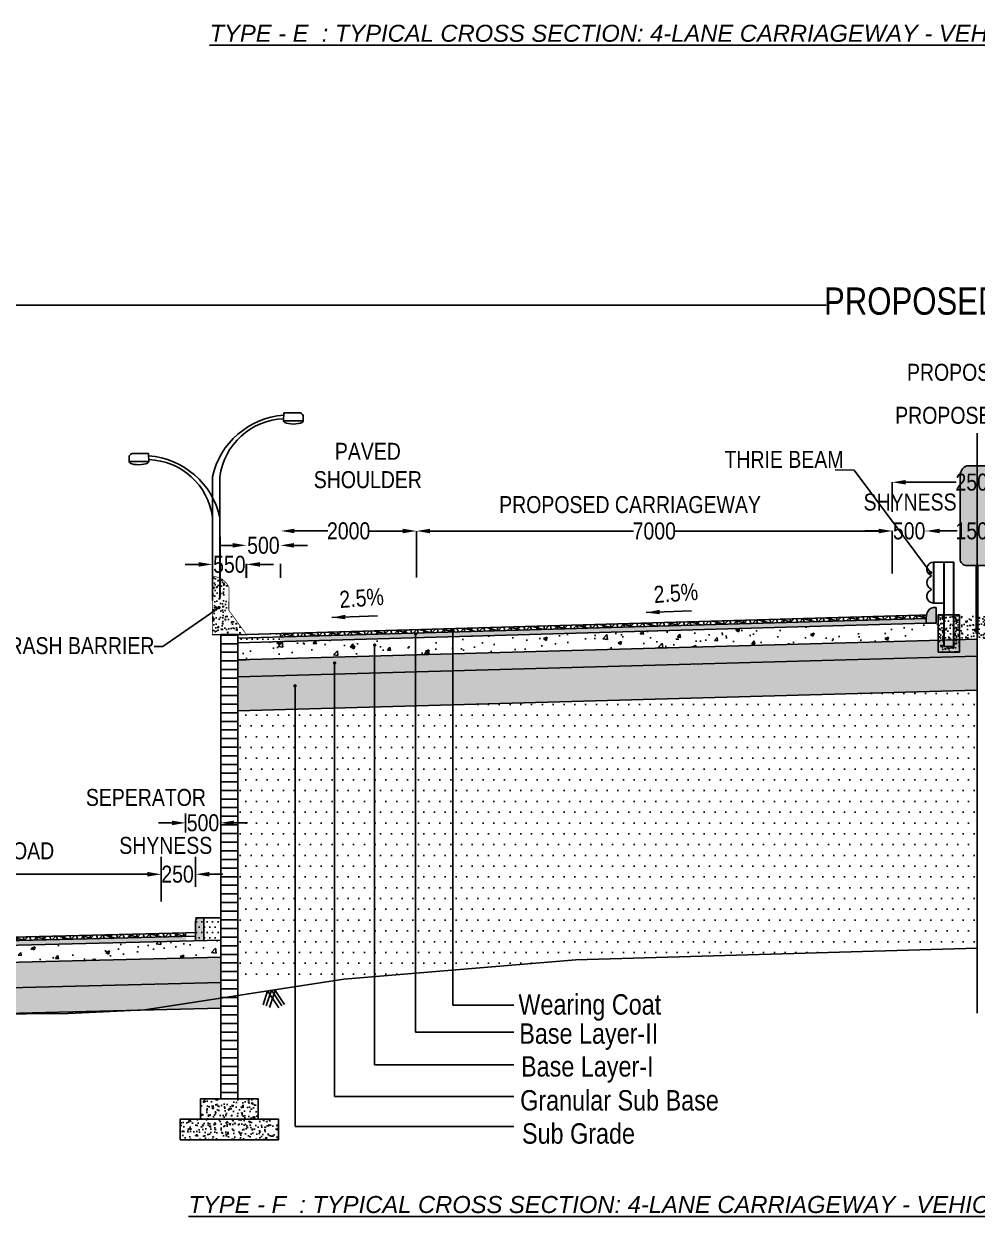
# Model space of a CAD drawing. Header units: millimetres. Extents: x 207528 to 778454, y -364692 to 101323.
# Drawn here: x 395534 to 409559, y -7738 to 9837 of the extents above; entities that cross this region are included whole.
import ezdxf

# ---------------------------------------------------------------- set-up
doc = ezdxf.new("R2010")
doc.units = ezdxf.units.MM
doc.linetypes.add('CENTER2', pattern=[28.575, 19.05, -3.175, 3.175, -3.175])
doc.linetypes.add('DASHED2', pattern=[0.375, 0.25, -0.125])
for name, color, linetype in [('Dim', 253, 'Continuous'), ('Dimension', 253, 'Continuous'), ('hatch', 253, 'Continuous'), ('NGL', 7, 'DASHED2')]:
    doc.layers.add(name, color=color, linetype=linetype)
doc.styles.add('DIM', font='ARIALN.TTF', dxfattribs={"height": 250})
doc.styles.get("Standard").update_dxf_attribs({"font": 'arial.ttf'})
doc.styles.add('STRIP PLAN STYLE', font='ARIALN.TTF')
doc.dimstyles.new('DIM', dxfattribs={"dimtxt": 250, "dimasz": 200, "dimexe": 0.18, "dimexo": 0.0625, "dimgap": 0.09, "dimtad": 0, "dimtih": 1, "dimtoh": 1, "dimdec": 0, "dimzin": 0, "dimdsep": 46, "dimtxsty": 'DIM', "dimcen": 0.09, "dimclrd": 256, "dimclrt": 7, "dimadec": 0, "dimazin": 0, "dimtfac": 1, "dimtdec": 0, "dimtofl": 0, "dimtmove": 0, "dimatfit": 3, "dimfxl": 1, "dimtolj": 1, "dimtzin": 0, "dimarcsym": 0})
doc.dimstyles.new('new', dxfattribs={"dimtxt": 150, "dimasz": 150, "dimexe": 100, "dimexo": 0.1, "dimgap": 0.09, "dimtad": 0, "dimtih": 1, "dimtoh": 1, "dimdec": 0, "dimzin": 0, "dimdsep": 46, "dimtxsty": 'DIM', "dimcen": 0.09, "dimclrd": 256, "dimclrt": 252, "dimadec": 0, "dimazin": 0, "dimtfac": 1, "dimtdec": 0, "dimtofl": 0, "dimtmove": 0, "dimatfit": 3, "dimfxl": 1, "dimtolj": 1, "dimtzin": 0, "dimlwd": -1, "dimarcsym": 0})

# ---------------------------------------------------------------- blocks, each defined once
blk = doc.blocks.new('*D200')
at = {"layer": 'Defpoints', "color": 0, "transparency": 16777216}
for p in [(401309, 2374), (401309, 1688), (408309, 1749)]:
    blk.add_point(p, dxfattribs=at)
at = {"layer": 'Dim', "color": 0, "lineweight": -2, "transparency": 16777216}
for p, q in [((401309, 1688), (401309, 2374)), ((408309, 1749), (408309, 2374))]:
    blk.add_line(p, q, dxfattribs=at)
at = {"layer": 'Dim', "lineweight": -2, "transparency": 16777216}
for p, q in [((401509, 2374), (404504, 2374)), ((408109, 2374), (405114, 2374))]:
    blk.add_line(p, q, dxfattribs=at)
at = {"layer": 'Dim', "transparency": 16777216}
for points in [[(401509, 2407), (401509, 2341), (401309, 2374)], [(408109, 2407), (408109, 2341), (408309, 2374)]]:
    blk.add_solid(points, dxfattribs=at)
at = {"layer": 'Dim', "color": 7, "transparency": 16777216, "insert": (404809, 2374), "char_height": 250, "attachment_point": 5, "style": 'DIM'}
blk.add_mtext('\\A1;7000', dxfattribs=at)
blk = doc.blocks.new('*D201')
at = {"layer": 'Defpoints', "color": 0, "transparency": 16777216}
for p in [(399315, 2375), (399315, 2375), (401309, 2374)]:
    blk.add_point(p, dxfattribs=at)
at = {"layer": 'Dim', "color": 0, "lineweight": -2, "transparency": 16777216}
for p, q in [((399315, 2375), (399315, 2375)), ((401309, 2374), (401309, 2374))]:
    blk.add_line(p, q, dxfattribs=at)
at = {"layer": 'Dim', "lineweight": -2, "transparency": 16777216}
for p, q in [((399515, 2375), (400004, 2375)), ((401109, 2374), (400619, 2374))]:
    blk.add_line(p, q, dxfattribs=at)
at = {"layer": 'Dim', "transparency": 16777216}
for points in [[(399515, 2408), (399515, 2342), (399315, 2375)], [(401109, 2408), (401109, 2341), (401309, 2374)]]:
    blk.add_solid(points, dxfattribs=at)
at = {"layer": 'Dim', "color": 7, "transparency": 16777216, "insert": (400312, 2375), "char_height": 250, "attachment_point": 5, "style": 'DIM'}
blk.add_mtext('\\A1;2000', dxfattribs=at)
blk = doc.blocks.new('*D202')
at = {"layer": 'Defpoints', "color": 0, "transparency": 16777216}
for p in [(398307, 1883), (398307, 1786), (398807, 1786)]:
    blk.add_point(p, dxfattribs=at)
at = {"layer": 'Dim', "lineweight": -2, "transparency": 16777216}
for p, q in [((398107, 1883), (397907, 1883)), ((399007, 1883), (399207, 1883))]:
    blk.add_line(p, q, dxfattribs=at)
at = {"layer": 'Dim', "color": 0, "lineweight": -2, "transparency": 16777216}
for p, q in [((398307, 1882), (398307, 1883)), ((398807, 1882), (398807, 1883))]:
    blk.add_line(p, q, dxfattribs=at)
at = {"layer": 'Dim', "transparency": 16777216}
for points in [[(398107, 1916), (398107, 1850), (398307, 1883)], [(399007, 1916), (399007, 1850), (398807, 1883)]]:
    blk.add_solid(points, dxfattribs=at)
at = {"layer": 'Dim', "color": 7, "transparency": 16777216, "insert": (398557, 1883), "char_height": 250, "attachment_point": 5, "style": 'DIM'}
blk.add_mtext('\\A1;550', dxfattribs=at)
blk = doc.blocks.new('*D218')
at = {"layer": 'Defpoints', "color": 0, "transparency": 16777216}
for p in [(398807, 2163), (398807, 1889), (399308, 1889)]:
    blk.add_point(p, dxfattribs=at)
at = {"layer": 'Dim', "lineweight": -2, "transparency": 16777216}
for p, q in [((398607, 2163), (398407, 2163)), ((399508, 2163), (399708, 2163))]:
    blk.add_line(p, q, dxfattribs=at)
at = {"layer": 'Dim', "color": 0, "lineweight": -2, "transparency": 16777216}
for p, q in [((398807, 2162), (398807, 2163)), ((399308, 2162), (399308, 2163))]:
    blk.add_line(p, q, dxfattribs=at)
at = {"layer": 'Dim', "transparency": 16777216}
for points in [[(398607, 2197), (398607, 2130), (398807, 2163)], [(399508, 2197), (399508, 2130), (399308, 2163)]]:
    blk.add_solid(points, dxfattribs=at)
at = {"layer": 'Dim', "color": 7, "transparency": 16777216, "insert": (399058, 2163), "char_height": 250, "attachment_point": 5, "style": 'DIM'}
blk.add_mtext('\\A1;500', dxfattribs=at)
blk = doc.blocks.new('*D203')
at = {"layer": 'Defpoints', "color": 0, "transparency": 16777216}
for p in [(432058, 5698), (387058, 5431), (432058, 5433)]:
    blk.add_point(p, dxfattribs=at)
at = {"layer": 'Dim', "color": 0, "lineweight": -2, "transparency": 16777216}
for p, q in [((387058, 5431), (387058, 5698)), ((432058, 5433), (432058, 5698))]:
    blk.add_line(p, q, dxfattribs=at)
at = {"layer": 'Dim', "lineweight": -2, "transparency": 16777216}
for p, q in [((387258, 5698), (407337, 5698)), ((431858, 5698), (414683, 5698))]:
    blk.add_line(p, q, dxfattribs=at)
at = {"layer": 'Dim', "transparency": 16777216}
for points in [[(387258, 5731), (387258, 5665), (387058, 5698)], [(431858, 5731), (431858, 5665), (432058, 5698)]]:
    blk.add_solid(points, dxfattribs=at)
at = {"layer": 'Dim', "color": 7, "transparency": 16777216, "insert": (411010, 5698), "char_height": 400, "attachment_point": 5, "style": 'STRIP PLAN STYLE'}
blk.add_mtext('\\A1;PROPOSED RIGHT OF WAY (45m)', dxfattribs=at)
blk = doc.blocks.new('*D204')
at = {"layer": 'Defpoints', "color": 0, "transparency": 16777216}
for p in [(410809, 3092), (408309, 2656), (410809, 2656)]:
    blk.add_point(p, dxfattribs=at)
at = {"layer": 'Dim', "color": 0, "lineweight": -2, "transparency": 16777216}
for p, q in [((408309, 2656), (408309, 3092)), ((410809, 2656), (410809, 3092))]:
    blk.add_line(p, q, dxfattribs=at)
at = {"layer": 'Dim', "lineweight": -2, "transparency": 16777216}
for p, q in [((408509, 3092), (409252, 3092)), ((410609, 3092), (409867, 3092))]:
    blk.add_line(p, q, dxfattribs=at)
at = {"layer": 'Dim', "transparency": 16777216}
for points in [[(408509, 3125), (408509, 3058), (408309, 3092)], [(410609, 3125), (410609, 3058), (410809, 3092)]]:
    blk.add_solid(points, dxfattribs=at)
at = {"layer": 'Dim', "color": 7, "transparency": 16777216, "insert": (409559, 3092), "char_height": 250, "attachment_point": 5, "style": 'DIM'}
blk.add_mtext('\\A1;2500', dxfattribs=at)
blk = doc.blocks.new('*D206')
at = {"layer": 'Defpoints', "color": 0, "transparency": 16777216}
for p in [(408309, 2375), (408309, 2188), (408809, 2188)]:
    blk.add_point(p, dxfattribs=at)
at = {"layer": 'Dim', "lineweight": -2, "transparency": 16777216}
for p, q in [((408109, 2375), (407909, 2375)), ((409009, 2375), (409209, 2375))]:
    blk.add_line(p, q, dxfattribs=at)
at = {"layer": 'Dim', "color": 0, "lineweight": -2, "transparency": 16777216}
for p, q in [((408309, 2373), (408309, 2375)), ((408809, 2373), (408809, 2375))]:
    blk.add_line(p, q, dxfattribs=at)
at = {"layer": 'Dim', "transparency": 16777216}
for points in [[(408109, 2408), (408109, 2341), (408309, 2375)], [(409009, 2408), (409009, 2341), (408809, 2375)]]:
    blk.add_solid(points, dxfattribs=at)
at = {"layer": 'Dim', "color": 7, "transparency": 16777216, "insert": (408559, 2375), "char_height": 250, "attachment_point": 5, "style": 'DIM'}
blk.add_mtext('\\A1;500', dxfattribs=at)
blk = doc.blocks.new('*D207')
at = {"layer": 'Defpoints', "color": 0, "transparency": 16777216}
for p in [(408809, 2375), (408809, 2189), (410309, 2188)]:
    blk.add_point(p, dxfattribs=at)
at = {"layer": 'Dim', "color": 0, "lineweight": -2, "transparency": 16777216}
for p, q in [((408809, 2374), (408809, 2376)), ((410309, 2373), (410309, 2375))]:
    blk.add_line(p, q, dxfattribs=at)
at = {"layer": 'Dim', "lineweight": -2, "transparency": 16777216}
for p, q in [((409009, 2375), (409263, 2375)), ((410109, 2375), (409855, 2375))]:
    blk.add_line(p, q, dxfattribs=at)
at = {"layer": 'Dim', "transparency": 16777216}
for points in [[(409009, 2409), (409009, 2342), (408809, 2375)], [(410109, 2408), (410109, 2341), (410309, 2375)]]:
    blk.add_solid(points, dxfattribs=at)
at = {"layer": 'Dim', "color": 7, "transparency": 16777216, "insert": (409559, 2375), "char_height": 250, "attachment_point": 5, "style": 'DIM'}
blk.add_mtext('\\A1;1500', dxfattribs=at)
blk = doc.blocks.new('*D214')
at = {"layer": 'Defpoints', "color": 0, "transparency": 16777216}
for p in [(398424, -1921), (397914, -2269), (398424, -2269)]:
    blk.add_point(p, dxfattribs=at)
at = {"layer": 'Dim', "lineweight": -2, "transparency": 16777216}
for p, q in [((397714, -1921), (397514, -1921)), ((398624, -1921), (398824, -1921))]:
    blk.add_line(p, q, dxfattribs=at)
at = {"layer": 'Dim', "color": 0, "lineweight": -2, "transparency": 16777216}
for p, q in [((397914, -1923), (397914, -1921)), ((398424, -1923), (398424, -1921))]:
    blk.add_line(p, q, dxfattribs=at)
at = {"layer": 'Dim', "transparency": 16777216}
for points in [[(397714, -1888), (397714, -1955), (397914, -1921)], [(398624, -1888), (398624, -1955), (398424, -1921)]]:
    blk.add_solid(points, dxfattribs=at)
at = {"layer": 'Dim', "color": 7, "transparency": 16777216, "insert": (398169, -1921), "char_height": 250, "attachment_point": 5, "style": 'DIM'}
blk.add_mtext('\\A1;500', dxfattribs=at)
blk = doc.blocks.new('*D215')
at = {"layer": 'Defpoints', "color": 0, "transparency": 16777216}
for p in [(391069, -2678), (391069, -3080), (397552, -3080)]:
    blk.add_point(p, dxfattribs=at)
at = {"layer": 'Dim', "color": 0, "lineweight": -2, "transparency": 16777216}
for p, q in [((391069, -3080), (391069, -2678)), ((397552, -3080), (397552, -2678))]:
    blk.add_line(p, q, dxfattribs=at)
at = {"layer": 'Dim', "lineweight": -2, "transparency": 16777216}
for p, q in [((391269, -2678), (393921, -2678)), ((397352, -2678), (394531, -2678))]:
    blk.add_line(p, q, dxfattribs=at)
at = {"layer": 'Dim', "transparency": 16777216}
for points in [[(391269, -2645), (391269, -2711), (391069, -2678)], [(397352, -2645), (397352, -2711), (397552, -2678)]]:
    blk.add_solid(points, dxfattribs=at)
at = {"layer": 'Dim', "color": 7, "transparency": 16777216, "insert": (394226, -2678), "char_height": 250, "attachment_point": 5, "style": 'DIM'}
blk.add_mtext('\\A1;7000', dxfattribs=at)
blk = doc.blocks.new('DDD')
for p, q in [((1867070, -106568), (1867071, -106627)), ((1867071, -106627), (1867359, -106625)), ((1867358, -106507), (1867129, -106509)), ((1867359, -106625), (1867358, -106507)), ((1868297, -107444), (1868295, -109214)), ((1868407, -107450), (1868407, -109214))]:
    blk.add_line(p, q)
for centre, major_axis, start_param, end_param in [((1867129, -106568), (41.7, 41.7), 0.793568, 2.364365), ((1867273, -107703), (-822, 822), 4.14637, 5.423964), ((1867323, -107580), (-343, 922), 4.488864, 5.890241)]:
    blk.add_ellipse(centre, major_axis=major_axis, ratio=1, start_param=start_param, end_param=end_param)
at = {"extrusion": (0, 0, -1)}
blk.add_ellipse((1867215, -106626), major_axis=(144, 1), ratio=0.331897, start_param=0, end_param=3.141593, dxfattribs=at)
blk = doc.blocks.new('DUAL LIGHT')
for p, q in [((1621822, -144545), (1621823, -144427)), ((1621823, -144427), (1622052, -144429)), ((1622110, -144547), (1621822, -144545)), ((1622110, -144488), (1622110, -144547)), ((1620774, -145370), (1620774, -146570)), ((1620884, -145364), (1620885, -146570))]:
    blk.add_line(p, q)
at = {"extrusion": (0, 0, -1)}
for centre, major_axis, start_param, end_param in [((1621908, -145623), (822, 822), 4.14637, 5.423964), ((1622052, -144487), (-41.7, 41.7), 0.793568, 2.364365), ((1621858, -145500), (343, 922), 4.488864, 5.890241)]:
    blk.add_ellipse(centre, major_axis=major_axis, ratio=1, start_param=start_param, end_param=end_param, dxfattribs=at)
blk.add_ellipse((1621966, -144546), major_axis=(-144, 1), ratio=0.331897, start_param=0, end_param=3.141593)
blk.add_blockref('DDD', (-247523, -37321))
blk = doc.blocks.new('*D211')
at = {"layer": 'Defpoints', "color": 0, "transparency": 16777216}
for p in [(398061, -2677), (397550, -2994), (398061, -2994)]:
    blk.add_point(p, dxfattribs=at)
at = {"layer": 'Dim', "lineweight": -2, "transparency": 16777216}
for p, q in [((397350, -2677), (397150, -2677)), ((398261, -2677), (398461, -2677))]:
    blk.add_line(p, q, dxfattribs=at)
at = {"layer": 'Dim', "color": 0, "lineweight": -2, "transparency": 16777216}
for p, q in [((397550, -2678), (397550, -2677)), ((398061, -2678), (398061, -2677))]:
    blk.add_line(p, q, dxfattribs=at)
at = {"layer": 'Dim', "transparency": 16777216}
for points in [[(397350, -2643), (397350, -2710), (397550, -2677)], [(398261, -2643), (398261, -2710), (398061, -2677)]]:
    blk.add_solid(points, dxfattribs=at)
at = {"layer": 'Dim', "color": 7, "transparency": 16777216, "insert": (397795, -2677), "char_height": 250, "attachment_point": 5, "style": 'DIM'}
blk.add_mtext('\\A1;250', dxfattribs=at)
blk = doc.blocks.new('thrie pole')
at = {"true_color": 0x939598}
h = blk.add_hatch(dxfattribs=at)
h.set_pattern_fill('AR-CONC', color=252, scale=0.7)
h.paths.add_polyline_path([(1314319, 54509), (1314169, 54509), (1314169, 54977), (1314089, 54977), (1314089, 54429), (1314399, 54429), (1314399, 54977), (1314319, 54977)])
for points in [[(1314019, 55151), (1314019, 55751)], [(1314019, 55351), (1314019, 55751)], [(1314019, 55751), (1314319, 55751)], [(1314024, 55151), (1314024, 55751)], [(1314024, 55351), (1314024, 55751)], [(1314169, 54509), (1314169, 55751)], [(1314174, 54509), (1314174, 55751)], [(1314314, 54509), (1314314, 55751)], [(1314319, 54509), (1314319, 55751)], [(1314169, 55151), (1314019, 55151)], [(1314174, 54509), (1314169, 54509)], [(1314169, 54509), (1314319, 54509)]]:
    blk.add_lwpolyline(points)
blk.add_lwpolyline([(1314399, 54429), (1314089, 54429), (1314089, 54977), (1314399, 54977)], close=True)
for centre, radius, start, end in [((1314019, 55651), 100, 90, 245.38), ((1314019, 55451), 100, 114.62, 245.38), ((1313973, 55551), 10, 294.62, 65.38), ((1314019, 55251), 100, 114.62, 270), ((1313973, 55351), 10, 294.62, 65.38)]:
    blk.add_arc(centre, radius, start, end)

msp = doc.modelspace()

# ---------------------------------------------------------------- hatches: boundary and pattern name
at = {"true_color": 0x636466}
h = msp.add_hatch(color=251, dxfattribs=at)
h.dxf.hatch_style = 1
h.paths.add_polyline_path([(408956.4, 1248.2), (408918.3, 1248.2, 0.2904632), (408818.5, 1159.7), (408809.4, 1096.3), (408809.9, 1096.3), (408809.9, 1016.3), (408956.3, 1017.5)])
h = msp.add_hatch()
h.set_pattern_fill('GOST_GLASS', color=41, scale=5)
h.set_pattern_definition([(45, (333710.013, -66546.884), (42.426407, -4e-15), [25, -35]), (45, (333720.62, -66546.884), (42.426407, -4e-15), [10, -50]), (45, (333710.013, -66536.277), (42.426407, -4e-15), [10, -50])])
h.paths.add_polyline_path([(408811.2, 1018.4), (408811.2, 1088.6), (399308.4, 815), (399308.4, 745.6)])
h = msp.add_hatch()
h.set_pattern_fill('AR-SAND', color=45, scale=2.5)
h.set_pattern_definition([(37.5, (-24541.92, -67169.48), (-4.000078, 122.35331), [0, -96.52, 0, -107.95, 0, -103.1875]), (7.5, (-24541.92, -67169.48), (112.38082, 179.206275), [0, -52.07, 0, -86.995, 0, -33.3375]), (327.5, (-24620.03, -67169.48), (197.748093, 0.359296), [0, -31.75, 0, -114.3, 0, -149.225]), (317.5, (-24620.03, -67169.48), (190.88911, 55.73233), [0, -15.875, 0, -74.93, 0, -85.725])])
h.paths.add_polyline_path([(408956.4, 1132.9), (410161.3, 1132.8), (410155.7, 768.5), (409557.8, 782.4), (408962.1, 768.6)])
at = {"ltscale": 0.1}
h = msp.add_hatch(dxfattribs=at)
h.set_pattern_fill('LINE', color=256, scale=40, style=0)
h.set_pattern_definition([(0, (336454.91, 79075.2), (0, 127), [])])
h.paths.add_polyline_path([(398681.9, 850.9), (398431.9, 850.9), (398431.9, -4532.9), (398681.9, -4494)])
h.paths.add_polyline_path([(398681.9, -4494), (398431.9, -4532.9), (398431.9, -5983.5), (398681.9, -5983.5)])
h = msp.add_hatch(color=256)
h.dxf.hatch_style = 1
h.paths.add_polyline_path([(398058.4, -3367.1, -0.4142136), (398108.4, -3317.1), (398181.6, -3317.1), (398181.6, -3652.8), (398058.4, -3655.9)])
h = msp.add_hatch()
h.set_pattern_fill('GOST_GLASS', color=41, scale=5)
h.set_pattern_definition([(45, (296822.163, -17234.707), (42.426407, -4e-15), [25, -35]), (45, (296832.77, -17234.707), (42.426407, -4e-15), [10, -50]), (45, (296822.163, -17224.1), (42.426407, -4e-15), [10, -50])])
h.paths.add_polyline_path([(397922.7, -3589.3), (397922.7, -3659.3), (392343.6, -3798.8), (392097.2, -3779.2), (391699, -3744.9)])
h.paths.add_polyline_path([(391069.5, -3760.6), (391069.5, -3830.6), (392343.6, -3798.8), (392097.2, -3779.2), (391699, -3744.9)])
at = {"layer": 'Dim'}
h = msp.add_hatch(color=124, dxfattribs=at)
h.dxf.hatch_style = 1
edge = h.paths.add_edge_path()
edge.add_line((409808.4, 1965.1), (409808.4, 3165.1))
edge.add_arc((409616.2, 3166.7), 192.2, 359.51681, 421.33401)
edge.add_line((409708.4, 3335.4), (409408.4, 3335.4))
edge.add_arc((409471.2, 3184), 163.9, 112.53079, 186.6184)
edge.add_line((409308.4, 3165.1), (409308.4, 1965.1))
edge.add_arc((409408.4, 1965.1), 100, 180, 270)
edge.add_line((409408.4, 1865.1), (409708.4, 1865.1))
edge.add_arc((409708.4, 1965.1), 100, 270, 360)
h = msp.add_hatch(dxfattribs=at)
h.set_pattern_fill('AR-CONC', color=256)
h.set_pattern_definition([(50, (334454.79, 79037.7), (182.18467, -15.93909), [19.05, -209.55]), (355, (334454.79, 79037.7), (-35.24342, 191.05685), [15.24, -167.6406]), (100.45144, (334469.97, 79036.37), (146.94125, 175.11775), [16.19, -178.09024]), (46.1842, (334454.79, 79088.5), (271.07904, -42.04233), [28.575, -314.325]), (96.63556, (334477.38, 79085), (237.4041, 247.4261), [24.285, -267.1356]), (351.18415, (334454.79, 79088.5), (237.4041, 247.4261), [22.86, -251.4597]), (21, (334480.19, 79075.8), (151.6144, -102.2652), [19.05, -209.55]), (326, (334480.19, 79075.8), (61.80203, 184.18797), [15.24, -167.64]), (71.45144, (334492.82, 79067.27), (213.41642, 81.92277), [16.19, -178.08994]), (37.5, (334454.785, 79037.694), (3.088603, 84.55504), [0, -165.608, 0, -170.18, 0, -168.275]), (7.5, (334454.785, 79037.69), (66.81966, 100.180575), [0, -97.028, 0, -161.798, 0, -64.135]), (327.5, (334398.143, 79037.694), (135.590595, -5.728744), [0, -63.5, 0, -198.12, 0, -262.89]), (317.5, (334372.74, 79037.7), (148.12918, 25.42649), [0, -82.55, 0, -131.572, 0, -186.69])])
h.paths.add_polyline_path([(398549.8, 1549.4), (398543.3, 1563), (398523.7, 1595.1), (398506.6, 1616.5), (398482.1, 1640.8), (398442.4, 1669.3), (398409.4, 1685.6), (398376.7, 1696.5), (398338.4, 1703.6), (398306.9, 1705.1), (398306.9, 1647), (398306.9, 850.9), (398808.2, 863.5), (398549.5, 1207.4)])
h = msp.add_hatch(dxfattribs=at)
h.set_pattern_fill('AR-CONC', color=256, scale=3)
h.set_pattern_definition([(50, (333710, 14956), (546.554, -47.8173), [57.15, -628.65]), (355, (333710, 14956), (-105.7303, 573.1705), [45.72, -502.9218]), (100.45144, (333755.56, 14952), (440.8237, 525.3533), [48.57, -534.2707]), (46.1842, (333710, 15108.4), (813.237, -126.127), [85.725, -942.975]), (96.6356, (333777.8, 15097.9), (712.212, 742.278), [72.855, -801.407]), (351.1842, (333710, 15108.4), (712.212, 742.278), [68.58, -754.379]), (21, (333786.2, 15070.3), (454.8432, -306.7956), [57.15, -628.65]), (326, (333786.2, 15070.3), (185.406, 552.564), [45.72, -502.92]), (71.45144, (333824.1, 15044.7), (640.2493, 245.7683), [48.57, -534.27]), (37.5, (333710.01, 14955.98), (9.2658, 253.6651), [0, -496.824, 0, -510.54, 0, -504.825]), (7.5, (333710, 14955.98), (200.459, 300.5417), [0, -291.084, 0, -485.394, 0, -192.405]), (327.5, (333540.09, 14955.98), (406.7718, -17.18623), [0, -190.5, 0, -594.36, 0, -788.67]), (317.5, (333463.9, 14955.98), (444.3875, 76.2795), [0, -247.65, 0, -394.716, 0, -560.07])])
h.paths.add_polyline_path([(408811.2, 761.7), (408811.2, 1018.4), (398681.9, 727.7), (398681.9, 556), (398681.9, 480.8)])
h = msp.add_hatch(dxfattribs=at)
h.set_pattern_fill('AR-CONC', color=256, scale=3)
h.set_pattern_definition([(50, (296822.16, -17234.7), (546.554, -47.8173), [57.15, -628.65]), (355, (296822.16, -17234.7), (-105.7303, 573.1705), [45.72, -502.9218]), (100.45144, (296867.7, -17238.7), (440.8237, 525.3533), [48.57, -534.2707]), (46.1842, (296822.16, -17082.3), (813.237, -126.127), [85.725, -942.975]), (96.6356, (296889.9, -17092.8), (712.2124, 742.2784), [72.855, -801.407]), (351.18415, (296822.2, -17082.3), (712.2124, 742.2784), [68.58, -754.379]), (21, (296898.36, -17120.4), (454.8432, -306.7956), [57.15, -628.65]), (326, (296898.36, -17120.4), (185.406, 552.564), [45.72, -502.92]), (71.45144, (296936.27, -17145.97), (640.2493, 245.7683), [48.57, -534.2698]), (37.5, (296822.16, -17234.7), (9.2658, 253.6651), [0, -496.824, 0, -510.54, 0, -504.825]), (7.5, (296822.16, -17234.7), (200.459, 300.5417), [0, -291.084, 0, -485.394, 0, -192.405]), (327.5, (296652.24, -17234.7), (406.7718, -17.18623), [0, -190.5, 0, -594.36, 0, -788.67]), (317.5, (296576.04, -17234.7), (444.3875, 76.2795), [0, -247.65, 0, -394.716, 0, -560.07])])
h.paths.add_polyline_path([(390922.7, -3834.3), (392343.6, -3798.8), (393241.4, -3870.2), (394424.5, -3926.2), (395963, -3934.1), (397265.8, -3873.2), (398431.9, -3855), (398431.9, -3906.4), (390922.7, -4084.4)])
h.paths.add_polyline_path([(392343.6, -3798.8), (397922.7, -3659.3), (398431.9, -3646.6), (398431.9, -3855), (397265.8, -3873.2), (395963, -3934.1), (394424.5, -3926.2), (393241.4, -3870.2)])
at = {"layer": 'hatch'}
h = msp.add_hatch(dxfattribs=at)
h.set_pattern_fill('NET3', color=256, scale=30, angle=45)
h.set_pattern_definition([(45, (333710.01, -66546.88), (-67.35192, 67.35192), []), (105, (333710.01, -66546.88), (-92.004435, -24.65251), []), (165, (333710.01, -66546.88), (-24.65251, -92.004435), [])])
h.paths.add_polyline_path([(408811.2, 1088.7), (408811.2, 1138.5), (399308.4, 865.3), (399308.4, 815)])
h = msp.add_hatch(dxfattribs=at)
h.set_pattern_fill('DOTS', scale=50)
h.set_pattern_definition([(0, (334954.91, 14991.82), (39.6875, 79.375), [0, -79.375])])
h.paths.add_polyline_path([(399308.4, 865), (398432.2, 850.9), (398681.9, 844.9), (398681.9, 716.2), (399309, 745.8)])
h = msp.add_hatch(dxfattribs=at)
h.set_pattern_fill('GRAVEL', color=11, scale=25)
h.set_pattern_definition([(228.01279, (334167.213, 15590.98), (-5080, -5715), [85.4304, -8457.621]), (184.96974, (334110.063, 15527.478), (7619.999997, 635.000036), [146.601, -14513.5122]), (132.510447, (333964.013, 15514.778), (6350.000003, -6984.999998), [103.3704, -10233.6807]), (267.27369, (333716.363, 15356.028), (635.000001, 12700), [133.501, -13216.6094]), (292.833654, (333710.013, 15222.678), (-3175, 7620), [130.9084, -12959.952]), (357.27369, (333760.813, 15102.028), (-12700, 635.000001), [133.501, -13216.6094]), (37.69424, (333894.163, 15095.678), (-8254.9999996, -6350.0000005), [176.5484, -17478.279]), (72.25533, (334033.863, 15203.628), (4445.000001, 13969.9999996), [166.68, -16501.314]), (121.429566, (334084.663, 15362.378), (-5080.000001, 8255), [133.9532, -13261.3864]), (175.23636, (334014.813, 15476.68), (6985, -635), [152.9283, -7493.484]), (222.397438, (333862.413, 15489.378), (-7620, -6985), [197.7695, -19579.193]), (138.814075, (334345.013, 15349.68), (-4445, 3810), [67.501, -6682.6415]), (171.469234, (334294.213, 15394.128), (8255, -1269.999999), [128.4205, -12713.6597]), (225, (334167.2, 15413.2), (-9e-14, -635), [89.8023, -808.2233]), (203.19859, (334122.76, 15489.38), (3175, 1270), [48.3603, -4787.6556]), (291.80141, (334078.31, 15470.33), (-635, 1905), [68.3914, -3351.188]), (30.96376, (334103.71, 15406.83), (1905, 1270), [111.08, -3591.5745]), (161.56505, (334198.96, 15463.98), (1270, -635), [80.322, -1927.7245]), (16.38954, (333710.013, 15470.328), (6350, 1905), [112.522, -11139.7067]), (70.346176, (333817.963, 15502.078), (-2540, -6985), [94.3997, -9345.554]), (293.19859, (334198.96, 15590.98), (-1270, 3175), [96.72, -4739.296]), (343.61046, (334237.063, 15502.078), (-6350, 1905), [112.522, -11139.7067]), (339.44395, (333710.01, 15076.63), (-3175, 1270), [108.509, -5316.9336]), (294.77514, (333811.613, 15038.528), (-3175.000004, 6984.999998), [90.918, -9000.8983]), (66.80141, (334205.31, 14955.98), (1270, 3175), [96.72, -4739.296]), (17.354025, (334243.413, 15044.878), (-8255, -2540), [106.4457, -10538.094]), (69.44395, (333894.16, 14955.98), (-1270, -3175), [54.2544, -5371.188]), (101.30993, (334167.21, 14955.98), (-635, 2540), [32.3787, -3205.4987]), (165.96376, (334160.86, 14987.73), (1905, -635), [130.9084, -2487.2636]), (186.009006, (334033.863, 15019.478), (6350, 635), [121.3167, -12010.341]), (303.69007, (334103.71, 15349.68), (-635, 1270), [91.581, -2197.944]), (353.157227, (334154.513, 15273.478), (10795, -1269.9999994), [159.889, -15829.0023]), (60.9454, (334313.263, 15254.43), (-2540, -4445), [65.377, -6472.348]), (90, (334345, 15311.6), (-635, 635), [38.1, -596.9]), (120.25644, (334021.163, 15038.528), (2540, -4445), [88.2167, -8733.485]), (48.01279, (333976.713, 15114.73), (5080, 5715), [170.8607, -8372.1905]), (0, (334091, 15241.7), (635, 635), [165.1, -469.9]), (325.304846, (334256.113, 15241.728), (6350.000002, -4444.999997), [100.4024, -9939.829]), (254.0546, (334338.66, 15184.58), (-635, -2540), [92.4573, -4530.4125]), (207.645975, (334313.263, 15095.678), (-12065, -6349.999999), [150.5363, -14903.116]), (175.42608, (334179.913, 15025.828), (-8255, 635), [159.2574, -15766.4616])])
h.paths.add_polyline_path([(409557.8, 532.3), (409557.8, 782.4), (398681.9, 480.8), (398681.9, 360.9), (398681.9, 226.7)])
h = msp.add_hatch(dxfattribs=at)
h.set_pattern_fill('DOTS', color=25, scale=50)
h.set_pattern_definition([(0, (333710.01, 14955.98), (39.6875, 79.375), [0, -79.375])])
h.paths.add_polyline_path([(409557.8, 532.3), (398681.9, 226.7), (398681.9, -273.4), (409557.8, 32.1)])
h = msp.add_hatch(dxfattribs=at)
h.set_pattern_fill('DOTS', scale=100)
h.set_pattern_definition([(0, (333710.01, 79039.36), (79.375, 158.75), [0, -158.75])])
h.paths.add_polyline_path([(409557.8, 32.1), (398681.9, -273.4), (398681.9, -4286.1), (398170.3, -4307.7), (400239.4, -4220.1), (403656.5, -3937.1), (409557.8, -3762.7)])
h = msp.add_hatch(dxfattribs=at)
h.set_pattern_fill('DOTS', color=25, scale=50)
h.set_pattern_definition([(0, (-919512.58, 91001.76), (39.6875, 79.375), [0, -79.375])])
h.paths.add_polyline_path([(398045.9, -3656.2), (398431.3, -3646.5), (398431.3, -3320.5), (398045.9, -3320.5)])
h = msp.add_hatch(dxfattribs=at)
h.set_pattern_fill('NET3', color=256, scale=30, angle=45)
h.set_pattern_definition([(45, (296822.16, -17234.71), (-67.35192, 67.35192), []), (105, (296822.16, -17234.71), (-92.004435, -24.65251), []), (165, (296822.16, -17234.71), (-24.65251, -92.004435), [])])
h.paths.add_polyline_path([(397922.7, -3539.3), (397922.7, -3589.3), (391699, -3744.9), (391248.9, -3706.1)])
h.paths.add_polyline_path([(391069.5, -3710.6), (391069.5, -3760.6), (391699, -3744.9), (391248.9, -3706.1)])
h = msp.add_hatch(dxfattribs=at)
h.set_pattern_fill('GRAVEL', color=11, scale=25)
h.set_pattern_definition([(228.01279, (297279.363, -16599.707), (-5080, -5715), [85.4304, -8457.621]), (184.96974, (297222.213, -16663.207), (7619.999997, 635.000036), [146.6012, -14513.5122]), (132.510447, (297076.163, -16675.907), (6350.000003, -6984.999998), [103.3704, -10233.6807]), (267.27369, (296828.513, -16834.657), (635.000001, 12700), [133.501, -13216.6094]), (292.833654, (296822.163, -16968.007), (-3175, 7620), [130.9084, -12959.952]), (357.27369, (296872.963, -17088.657), (-12700, 635.000001), [133.501, -13216.6094]), (37.69424, (297006.313, -17095.007), (-8254.9999996, -6350.0000005), [176.5484, -17478.2788]), (72.255328, (297146.013, -16987.057), (4445.000001, 13969.9999996), [166.68, -16501.314]), (121.429566, (297196.813, -16828.307), (-5080.000001, 8255), [133.9532, -13261.3864]), (175.23636, (297126.963, -16714.007), (6985, -635), [152.9283, -7493.4842]), (222.397438, (296974.563, -16701.307), (-7619.9999998, -6985.0000003), [197.7695, -19579.193]), (138.814075, (297457.163, -16841.007), (-4445, 3810), [67.501, -6682.6415]), (171.469234, (297406.363, -16796.557), (8255, -1269.999999), [128.4205, -12713.6597]), (225, (297279.36, -16777.5), (-9e-14, -635), [89.8023, -808.2233]), (203.19859, (297234.91, -16701.31), (3175, 1270), [48.3603, -4787.6556]), (291.80141, (297190.46, -16720.36), (-635, 1905), [68.3914, -3351.1882]), (30.96376, (297215.86, -16783.86), (1905, 1270), [111.08, -3591.5745]), (161.56505, (297311.11, -16726.7), (1270, -635), [80.3218, -1927.7245]), (16.38954, (296822.163, -16720.357), (6350, 1905), [112.522, -11139.7067]), (70.346176, (296930.113, -16688.607), (-2540, -6985), [94.3997, -9345.554]), (293.19859, (297311.11, -16599.71), (-1270, 3175), [96.72, -4739.296]), (343.61046, (297349.213, -16688.607), (-6350, 1905), [112.522, -11139.7067]), (339.443955, (296822.16, -17114.06), (-3175, 1270), [108.5088, -5316.9336]), (294.77514, (296923.763, -17152.157), (-3175.000004, 6984.999998), [90.918, -9000.8983]), (66.80141, (297317.46, -17234.71), (1270, 3175), [96.72, -4739.296]), (17.354025, (297355.563, -17145.807), (-8255, -2540), [106.4457, -10538.094]), (69.443955, (297006.31, -17234.71), (-1270, -3175), [54.2544, -5371.188]), (101.30993, (297279.36, -17234.71), (-635, 2540), [32.3787, -3205.4987]), (165.96376, (297273.01, -17202.96), (1905, -635), [130.9084, -2487.2636]), (186.009006, (297146.013, -17171.207), (6350, 635), [121.3167, -12010.3412]), (303.69007, (297215.86, -16841), (-635, 1270), [91.581, -2197.944]), (353.157227, (297266.663, -16917.207), (10795, -1269.9999994), [159.8892, -15829.0023]), (60.945396, (297425.413, -16936.257), (-2540, -4445), [65.377, -6472.348]), (90, (297457.16, -16879.1), (-635, 635), [38.1, -596.9]), (120.256437, (297133.313, -17152.157), (2540, -4445), [88.2167, -8733.4852]), (48.01279, (297088.863, -17075.957), (5080, 5715), [170.8607, -8372.1905]), (0, (297203.16, -16948.96), (635, 635), [165.1, -469.9]), (325.304846, (297368.263, -16948.957), (6350.000002, -4444.999997), [100.4024, -9939.8292]), (254.0546, (297450.81, -17006.11), (-635, -2540), [92.4573, -4530.4125]), (207.645975, (297425.413, -17095.007), (-12065.0000004, -6349.999999), [150.5363, -14903.116]), (175.42608, (297292.063, -17164.857), (-8255, 635), [159.2574, -15766.4616])])
h.paths.add_polyline_path([(389312.1, -4124.7), (388521.7, -4519.8), (398431.9, -4272), (398431.9, -3896.7)])
h = msp.add_hatch(dxfattribs=at)
h.set_pattern_fill('DOTS', color=25, scale=50)
h.set_pattern_definition([(0, (296822.16, -17234.71), (39.6875, 79.375), [0, -79.375])])
h.paths.add_polyline_path([(388521.7, -4519.8), (387732.3, -4914.4), (398431.9, -4646.9), (398431.9, -4272), (398295.7, -4275.4)])
h = msp.add_hatch(dxfattribs=at)
h.set_pattern_fill('AR-CONC', color=256, angle=90)
h.set_pattern_definition([(140, (336829.91, 79075.2), (15.93909, 182.18467), [19.05, -209.55]), (85, (336829.91, 79075.2), (-191.05685, -35.24342), [15.24, -167.6406]), (190.45144, (336831.24, 79090.38), (-175.11775, 146.94125), [16.19, -178.09024]), (136.1842, (336779.1, 79075.2), (42.04233, 271.07904), [28.575, -314.325]), (186.63556, (336782.61, 79097.8), (-247.4261, 237.40413), [24.285, -267.1356]), (81.18415, (336779.1, 79075.2), (-247.4261, 237.4041), [22.86, -251.4597]), (111, (336791.81, 79100.6), (102.2652, 151.6144), [19.05, -209.55]), (56, (336791.81, 79100.6), (-184.18797, 61.80203), [15.24, -167.64]), (161.45145, (336800.33, 79113.23), (-81.92277, 213.41642), [16.19, -178.08994]), (127.5, (336829.91, 79075.2), (-84.55504, 3.088603), [0, -165.608, 0, -170.18, 0, -168.275]), (97.5, (336829.91, 79075.2), (-100.180575, 66.81966), [0, -97.028, 0, -161.798, 0, -64.135]), (57.5, (336829.91, 79018.556), (5.728744, 135.590595), [0, -63.5, 0, -198.12, 0, -262.89]), (47.5, (336829.91, 78993.16), (-25.42649, 148.12918), [0, -82.55, 0, -131.572, 0, -186.69])])
h.paths.add_polyline_path([(398981.9, -5983.5), (398131.9, -5983.5), (398131.9, -6283.5), (398556.9, -6283.5), (398681.9, -6283.5), (398981.9, -6283.5)])
h.paths.add_polyline_path([(399281.9, -6283.5), (398981.9, -6283.5), (398681.9, -6283.5), (398556.9, -6283.5), (398131.9, -6283.5), (397831.9, -6283.5), (397831.9, -6583.5), (399281.9, -6583.5)])

# ---------------------------------------------------------------- linework, layer by layer
for p, q in [((398431.9, 850.9), (398431.9, -5983.5)), ((398681.9, 850.9), (398681.9, -5983.5)), ((398681.9, -273.4), (409557.8, 32.1)), ((398431.3, -3320.5), (398058.4, -3320.5)), ((398058.4, -3367.1), (398058.4, -3655.9))]:
    msp.add_line(p, q)
at = {"color": 1, "linetype": 'CENTER2', "ltscale": 0.5}
for points in [[(409558.4, -4721), (409558.4, 3812.6)], [(409558.4, 519.8), (409558.4, 2893.1)]]:
    msp.add_lwpolyline(points, dxfattribs=at)
at = {"const_width": 10}
msp.add_lwpolyline([(398549.8, 1549.4, 0.2994805), (398306.9, 1705.1), (398306.9, 850.9), (398808.6, 851), (398549.5, 1207.4), (398549.8, 1549.4), (398543.3, 1563), (398523.7, 1595.1), (398506.6, 1616.5), (398482.1, 1640.8), (398442.4, 1669.3), (398409.4, 1685.6), (398376.7, 1696.5), (398338.4, 1703.6), (398306.9, 1705.1)], format="xyb", dxfattribs=at)
msp.add_lwpolyline([(408956.4, 1248.2), (408918.3, 1248.2, 0.2904632), (408818.5, 1159.7), (408809.3, 1095.4), (408809.9, 1016.3), (408956.3, 1017.5)], format="xyb", close=True)
at = {"const_width": 20}
for points in [[(408811.2, 1138.5), (398681.9, 847.3)], [(398806.9, 850.9), (398306.9, 850.9)], [(391069.5, -3710.6), (398058.4, -3535.9)]]:
    msp.add_lwpolyline(points, dxfattribs=at)
for points in [[(398681.9, 796.9), (408811.2, 1088.6)], [(398681.9, 727.7), (408811.2, 1018.4)], [(398681.9, 476.5), (409557.8, 782.4)], [(398681.9, 226.7), (409557.8, 532.3)], [(398806.9, 480.8), (398681.9, 480.8)], [(398181.6, -3317.1), (398181.6, -3651.1)], [(391069.5, -3760.6), (398058.4, -3585.9)], [(391069.5, -3830.6), (398431.9, -3646.6)], [(398431.9, -3616.2), (398431.9, -3587.3)], [(389312.1, -4124.7), (398431.9, -3896.7)], [(388521.7, -4519.8), (398431.9, -4272)], [(398431.9, -4646.9), (387732.3, -4914.4)], [(398431.9, -5983.5), (398131.9, -5983.5), (398131.9, -6283.5)], [(398131.9, -5983.5), (398981.9, -5983.5), (398981.9, -6283.5)], [(398131.9, -6283.5), (397831.9, -6283.5), (397831.9, -6583.5)], [(398131.9, -6283.5), (398556.9, -6283.5)], [(398981.9, -6283.5), (398556.9, -6283.5)], [(398556.9, -6283.5), (398681.9, -6283.5)], [(398981.9, -6283.5), (399281.9, -6283.5), (399281.9, -6583.5)], [(399281.9, -6583.5), (397831.9, -6583.5)]]:
    msp.add_lwpolyline(points)
msp.add_arc((398108.4, -3367.1), 50, 90, 180)
at = {"layer": 'Dim'}
msp.add_lwpolyline([(409808.4, 1965.1), (409808.4, 3165.1, 0.2764658), (409708.4, 3335.4), (409408.4, 3335.4, 0.3350205), (409308.4, 3165.1), (409308.4, 1965.1, 0.4142136), (409408.4, 1865.1), (409708.4, 1865.1, 0.4142136)], format="xyb", close=True, dxfattribs=at)
for points in [[(398306.9, 1888.7), (398306.9, 1684.2)], [(398806.9, 1888.9), (398806.9, 1684.4)], [(398807, 1889.1), (398807, 1684.5)], [(399308.4, 1889.3), (399308.4, 1684.7)], [(399308.4, 1888.9), (399308.4, 1684.4)], [(398681.9, 850.9), (398431.9, 850.9)], [(399308.4, 865), (399308.4, 815)], [(397913.8, -2064.1), (397913.8, -1782.1)], [(397552.4, -2862.2), (397552.4, -2418.9)], [(398060.5, -2862.2), (398060.5, -2418.9)], [(399120.4, -4393), (399052.4, -4597.6)], [(399175.6, -4385.4), (399099.9, -4613.3)], [(399120.4, -4393), (399287.5, -4641.3)], [(399230.5, -4387.2), (399147, -4638.4)], [(399175.6, -4385.4), (399329, -4613.4)], [(399230.5, -4387.2), (399370.2, -4594.8)], [(398556.9, -5983.5), (398431.9, -5983.5)], [(398556.9, -5983.5), (398681.9, -5983.5)], [(398556.9, -6283.5), (398431.9, -6283.5)], [(397831.9, -6583.5), (398556.9, -6583.5)]]:
    msp.add_lwpolyline(points, dxfattribs=at)
at = {"layer": 'Dim', "color": 7, "const_width": 50}
msp.add_lwpolyline([(409558.4, 1865.1), (409558.4, 865.1)], dxfattribs=at)
at = {"layer": 'Dimension', "linetype": 'Continuous', "ltscale": 10, "flags": 128}
msp.add_lwpolyline([(387058.4, -4944.4), (387672.3, -4944.4), (389091.4, -4690.1), (391316.1, -4755.1), (392419.1, -4663.1), (393705.5, -4744.7), (396187.8, -4724.2), (397312.4, -4674.9), (400239.4, -4220.1), (403656.5, -3937.1), (409557.8, -3762.7)], dxfattribs=at)

# ---------------------------------------------------------------- block references
at = {"xscale": -1}
msp.add_blockref('DUAL LIGHT', (2019192.2, 147943.2), dxfattribs=at)
msp.add_blockref('thrie pole', (-905100.9, -53836.4))

# ---------------------------------------------------------------- texts
at = {"layer": 'Dim', "char_height": 250, "attachment_point": 5, "style": 'DIM'}
for s, insert in [('PROPOSED C', (409481.5, 4708.3)), ('PROPOSED  MEDIAN', (409801.1, 4075.1)), ('PAVED \\PSHOULDER', (400594.7, 3337)), ('PROPOSED CARRIAGEWAY', (404452.3, 2761.5)), ('SHYNESS', (408572.6, 2799.1)), ('SEPERATOR', (397329.6, -1548.3)), ('SERVICE / SLIP ROAD', (394468.6, -2334.2)), ('SHYNESS', (397621.5, -2254.4))]:
    msp.add_mtext_dynamic_manual_height_columns(s, width=5325.312, gutter_width=1250, heights=[0], dxfattribs=dict(at, insert=insert))
at = {"layer": 'Dim', "insert": (406717.6, 3427.6), "char_height": 250, "width": 5325.312, "attachment_point": 5, "style": 'DIM'}
msp.add_mtext('THRIE BEAM', dxfattribs=at)
at = {"layer": 'Dim', "color": 7, "char_height": 250, "attachment_point": 5, "rotation": 4.21364, "style": 'DIM'}
for insert in [(405126.1, 1459.9), (400502.3, 1387)]:
    msp.add_mtext_dynamic_manual_height_columns('2.5%', width=5325.312, gutter_width=1250, heights=[0], dxfattribs=dict(at, insert=insert))
at = {"layer": 'Dim', "color": 7, "insert": (396278.1, 685.6), "char_height": 250, "attachment_point": 5, "style": 'DIM'}
msp.add_mtext_dynamic_manual_height_columns('CRASH BARRIER', width=5325.312, gutter_width=1250, heights=[0], dxfattribs=at)
at = {"layer": 'Dimension', "color": 7, "char_height": 300, "attachment_point": 4, "style": 'DIM'}
for s, insert in [('\\A1;Wearing Coat  ', (402809.8, -4638)), ('\\A1;Base Layer-II', (402822.7, -5066.7)), ('\\A1;Base Layer-I', (402849.4, -5549.6)), ('\\A1;Granular Sub Base ', (402836, -6006.4)), ('\\A1;Sub Grade', (402863.2, -6494.3))]:
    msp.add_mtext(s, dxfattribs=dict(at, insert=insert))
at = {"layer": 'NGL', "color": 7, "char_height": 250, "width": 47718.433, "attachment_point": 5}
for s, insert in [('{\\fArial|b0|i1|c0|p34;\\LTYPE - E  : TYPICAL CROSS SECTION: 4-LANE CARRIAGEWAY - VEHICULAR UNDERPASS WITH SERVICE ROAD(EXISTING STRETCH)}', (409433.4, 9661.5)), ('{\\fArial|b0|i1|c0|p34;\\LTYPE - F  : TYPICAL CROSS SECTION: 4-LANE CARRIAGEWAY - VEHICULAR UNDERPASS WITH SERVICE ROAD(BYPASS/REALIGNMENT)}', (409433.4, -7575.1))]:
    msp.add_mtext(s, dxfattribs=dict(at, insert=insert))

# ---------------------------------------------------------------- dimensions: what is measured, and where the dimension line sits
at = {"layer": 'Dim'}
dim = msp.add_linear_dim(base=(432058.4, 5697.8), p1=(387058.4, 5430.8), p2=(432058.4, 5433), text='PROPOSED RIGHT OF WAY (45m)', dimstyle='DIM', override={"dimtxt": 400, "dimtxsty": 'STRIP PLAN STYLE'}, dxfattribs=at)
dim.commit()
dim.dimension.update_dxf_attribs({"geometry": '*D203', "text_midpoint": (411009.6, 5697.8), "dimtype": 160})
dim = msp.add_linear_dim(base=(410809.1, 3091.7), p1=(408309.1, 2656.4), p2=(410809.1, 2656.4), angle=0, dimstyle='DIM', dxfattribs=at)
dim.commit()
dim.dimension.update_dxf_attribs({"geometry": '*D204', "text_midpoint": (409559.1, 3091.7), "dimtype": 161})
dim = msp.add_aligned_dim(p1=(401309.1, 2374.1), p2=(399314.7, 2375.1), distance=0, text='2000', dimstyle='DIM', dxfattribs=at)
dim.commit()
dim.dimension.update_dxf_attribs({"geometry": '*D201', "text_midpoint": (400311.9, 2374.6)})
dim = msp.add_linear_dim(base=(401309.1, 2374.1), p1=(408309.1, 1748.9), p2=(401309.1, 1688.4), dimstyle='DIM', dxfattribs=at)
dim.commit()
dim.dimension.update_dxf_attribs({"geometry": '*D200', "text_midpoint": (404809.1, 2374.1)})
for p1, p2, picture, middle in [((408809.1, 2188), (408309.1, 2188), '*D206', (408559.1, 2374.7)), ((410309.1, 2188), (408809.1, 2188.7), '*D207', (409559.2, 2375))]:
    dim = msp.add_aligned_dim(p1=p1, p2=p2, distance=-186.7, dimstyle='DIM', override={"dimfxl": 1.25, "dimfxlon": 1}, dxfattribs=at)
    dim.commit()
    dim.dimension.update_dxf_attribs({"geometry": picture, "text_midpoint": middle})
dim = msp.add_aligned_dim(p1=(399308.4, 1889.3), p2=(398807, 1889.3), distance=-273.9, text='500', dimstyle='DIM', override={"dimfxl": 1.25, "dimfxlon": 1}, dxfattribs=at)
dim.commit()
dim.dimension.update_dxf_attribs({"geometry": '*D218', "text_midpoint": (399057.7, 2163.2)})
for base, p1, p2, angle, text, picture, middle in [((398306.9, 1883), (398806.9, 1786.4), (398306.9, 1786.4), 180, '550', '*D202', (398556.9, 1883)), ((398424, -1921.4), (397913.8, -2269.2), (398424, -2269.2), 0, '500', '*D214', (398168.9, -1921.4)), ((398060.5, -2676.7), (397550.3, -2993.8), (398060.5, -2993.8), 0, '250', '*D211', (397795.2, -2676.7))]:
    dim = msp.add_linear_dim(base=base, p1=p1, p2=p2, angle=angle, text=text, dimstyle='DIM', override={"dimfxl": 1.25, "dimfxlon": 1}, dxfattribs=at)
    dim.commit()
    dim.dimension.update_dxf_attribs({"geometry": picture, "text_midpoint": middle, "dimtype": 161})
dim = msp.add_linear_dim(base=(391069.5, -2678), p1=(397552.4, -3080.2), p2=(391069.5, -3080.2), angle=180, text='7000', dimstyle='DIM', dxfattribs=at)
dim.commit()
dim.dimension.update_dxf_attribs({"geometry": '*D215', "text_midpoint": (394226.1, -2678), "dimtype": 161})

# ---------------------------------------------------------------- leaders
for points in [[(400065.1, 1100.9), (400734.6, 1127)], [(404688.9, 1173.8), (405358.4, 1199.9)]]:
    msp.add_leader(points, dimstyle='DIM', dxfattribs=at)
at = {"layer": 'Dimension'}
for points, override in [([(408873, 1761.6), (407751.4, 3269.4), (407468.5, 3275.4)], {"dimasz": 50, "dimldrblk": 'Dot'}), ([(398404.9, 1247.9), (397578.8, 674.3), (397449.9, 674.3)], {"dimasz": 50, "dimclrd": 256, "dimldrblk": 'Dot'}), ([(401298, 860), (401298, -5002.3), (402740.7, -5002.3)], {"dimasz": 50, "dimclrd": 256, "dimldrblk": 'Dot'}), ([(401846.1, 907.4), (401846.1, -4605), (402740.7, -4605)], {"dimasz": 50, "dimclrd": 256, "dimldrblk": 'Dot'}), ([(400694.9, 695.1), (400694.9, -5483.3), (402740.7, -5483.3)], {"dimasz": 50, "dimclrd": 256, "dimldrblk": 'Dot'}), ([(400105.8, 431.4), (400105.8, -5946.1), (402740.7, -5946.1)], {"dimasz": 50, "dimclrd": 256, "dimldrblk": 'Dot'}), ([(399523.7, 96.1), (399523.7, -6388.1), (402740.7, -6388.1)], {"dimasz": 50, "dimclrd": 256, "dimldrblk": 'Dot'})]:
    msp.add_leader(points, dimstyle='new', override=override, dxfattribs=at)

doc.saveas('drawing.dxf')
